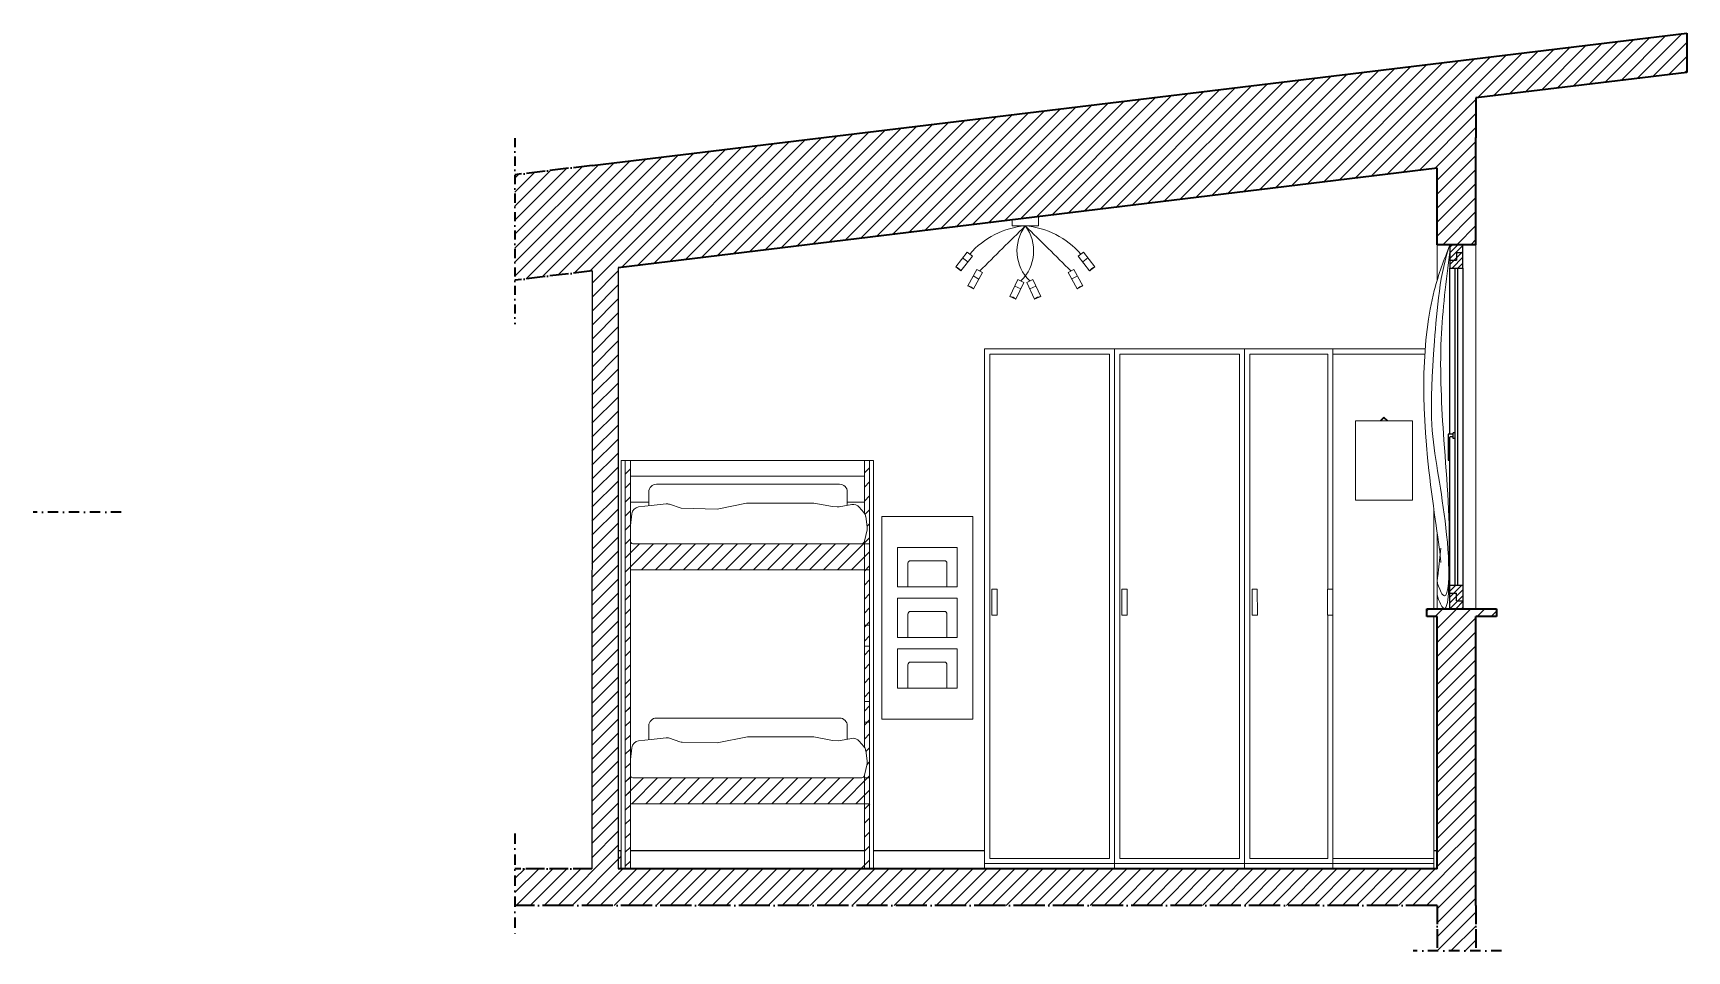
# Model space of a CAD drawing. Header units: millimetres. Extents: x 1104 to 6167, y 592 to 2113.
# Drawn here: x 2885 to 3521, y 968 to 1321 of the extents above; entities that cross this region are included whole.
import ezdxf

# ---------------------------------------------------------------- set-up
doc = ezdxf.new("R2010")
doc.units = ezdxf.units.MM
doc.linetypes.add('ACAD_ISO04W100', pattern=[30, 24, -3, 0, -3])
doc.linetypes.add('DASHDOT', pattern=[1, 0.5, -0.25, 0, -0.25])
for name, color, linetype, lineweight in [('A-FLOR-LEVL', 3, 'Continuous', 35), ('A-FURN', 2, 'Continuous', 18), ('A-GLAZ-FULL', 4, 'Continuous', 25), ('A-WALL-FULL-EXTR', 3, 'Continuous', 35), ('A-WALL-FULL-INTR', 1, 'Continuous', 25)]:
    doc.layers.add(name, color=color, linetype=linetype, lineweight=lineweight)
doc.layers.add('A-SECT-D-MCUC', color=12, linetype='Continuous')
doc.layers.add('BATTISCOPA', color=10, linetype='Continuous')

msp = doc.modelspace()

# ---------------------------------------------------------------- hatches: boundary and pattern name
at = {"layer": 'A-SECT-D-MCUC'}
h = msp.add_hatch(dxfattribs=at)
h.set_pattern_fill('ANSI31', color=256, scale=0.5)
h.paths.add_polyline_path([(3434.93, 1108.57), (3429.93, 1108.57), (3429.93, 1105.57), (3432.43, 1105.57), (3432.43, 1102.57), (3434.93, 1102.57)])
h.paths.add_polyline_path([(3434.93, 1102.57), (3432.43, 1102.57), (3432.43, 1105.57), (3429.93, 1105.57), (3429.93, 1099.57), (3434.93, 1099.57)])
h.paths.add_polyline_path([(3432.43, 1236.57), (3434.93, 1236.57), (3434.93, 1239.57), (3429.93, 1239.57), (3429.93, 1233.57), (3432.43, 1233.57)])
h.paths.add_polyline_path([(3434.93, 1236.57), (3432.43, 1236.57), (3432.43, 1233.57), (3429.93, 1233.57), (3429.93, 1230.57), (3434.93, 1230.57)])
h = msp.add_hatch(dxfattribs=at)
h.set_pattern_fill('ANSI31', color=256, scale=1.2)
h.paths.add_polyline_path([(3206.66, 1156.55), (3204.66, 1156.55), (3204.66, 1136.34, -0.116537), (3205.17, 1135.06), (3205.76, 1131.05, -0.095631), (3205.71, 1129.92), (3204.66, 1125.51), (3204.66, 1124.56), (3206.66, 1124.56)])
h.paths.add_polyline_path([(3204.66, 1125.56, -0.414214), (3203.66, 1124.56), (3115.66, 1124.56, -0.414214), (3114.66, 1125.56), (3114.66, 1114.56), (3204.66, 1114.56)])
h.paths.add_polyline_path([(3206.66, 1124.56), (3204.66, 1124.56), (3204.66, 1114.56), (3206.66, 1114.56)])
h.paths.add_polyline_path([(3114.66, 1156.55), (3112.66, 1156.55), (3112.66, 999.57), (3114.66, 999.57)])
h.paths.add_polyline_path([(3206.66, 1093.23), (3204.66, 1093.23), (3204.66, 1085.23), (3206.66, 1085.23)])
h.paths.add_polyline_path([(3206.66, 1114.56), (3204.66, 1114.56), (3204.66, 1093.23), (3206.66, 1093.23)])
h.paths.add_polyline_path([(3206.66, 1085.23), (3204.66, 1085.23), (3204.66, 1063.93), (3206.66, 1063.93)])
h.paths.add_polyline_path([(3206.66, 1063.93), (3204.66, 1063.93), (3204.66, 1055.93), (3206.66, 1055.93)])
h.paths.add_polyline_path([(3206.66, 1055.93), (3204.66, 1055.93), (3204.66, 1046.37, -0.116537), (3205.17, 1045.08), (3205.76, 1041.07, -0.095631), (3205.71, 1039.94), (3204.66, 1035.54), (3204.66, 1034.54), (3206.66, 1034.54)])
h.paths.add_polyline_path([(3206.66, 1034.54), (3204.66, 1034.54), (3204.66, 1024.57), (3206.66, 1024.57)])
h.paths.add_polyline_path([(3206.66, 1024.57), (3204.66, 1024.57), (3204.66, 999.56), (3206.66, 999.56)])
h.paths.add_polyline_path([(3204.66, 1034.54), (3204.66, 1035.54, -0.414214), (3203.66, 1034.54), (3115.66, 1034.54, -0.414214), (3114.66, 1035.54), (3114.66, 1024.57), (3204.66, 1024.57)])

# ---------------------------------------------------------------- linework, layer by layer
at = {"layer": 'A-FLOR-LEVL'}
for p, q in [((3439.9, 1239.57), (3425.03, 1239.57)), ((3421.03, 1099.57), (3447.9, 1099.57)), ((3421.03, 1096.57), (3421.03, 1099.57)), ((3425.03, 1096.57), (3421.03, 1096.57)), ((3447.9, 1096.57), (3439.9, 1096.57)), ((3447.9, 1099.57), (3447.9, 1096.57)), ((3425.03, 999.53), (3109.96, 999.57))]:
    msp.add_line(p, q, dxfattribs=at)
at = {"layer": 'A-FLOR-LEVL', "linetype": 'ACAD_ISO04W100', "ltscale": 0.3}
for p, q in [((3099.81, 999.57), (3070.19, 999.57)), ((3425.03, 985.46), (3425.03, 967.96)), ((3439.9, 985.46), (3439.9, 967.96))]:
    msp.add_line(p, q, dxfattribs=at)
at = {"layer": 'A-FLOR-LEVL', "linetype": 'ACAD_ISO04W100', "ltscale": 0.5}
msp.add_line((3425.03, 985.46), (3070.19, 985.46), dxfattribs=at)
at = {"layer": 'A-FURN'}
for p, q in [((3261.55, 1246.82), (3261.55, 1249.15)), ((3271.61, 1246.82), (3271.61, 1250.37)), ((3261.55, 1246.82), (3271.61, 1246.82)), ((3242.48, 1234.53), (3244.5, 1232.97)), ((3290.68, 1234.53), (3288.66, 1232.97)), ((3425.03, 1225.92), (3425.03, 1239.57)), ((3439.9, 1099.57), (3439.9, 1239.57)), ((3246.53, 1227.62), (3248.76, 1226.38)), ((3262.53, 1223.65), (3264.84, 1222.56)), ((3270.63, 1223.65), (3268.32, 1222.56)), ((3286.63, 1227.62), (3284.4, 1226.38)), ((3250.93, 1199.53), (3420.4, 1199.53)), ((3250.93, 1199.53), (3250.93, 999.55)), ((3252.93, 1197.53), (3252.93, 1003.53)), ((3252.93, 1197.53), (3298.93, 1197.53)), ((3298.93, 1003.53), (3298.93, 1197.53)), ((3300.93, 999.54), (3300.93, 1199.53)), ((3302.93, 1003.53), (3302.93, 1197.53)), ((3302.93, 1197.53), (3348.93, 1197.53)), ((3348.93, 1197.53), (3348.93, 1003.53)), ((3350.93, 1199.53), (3350.93, 999.54)), ((3352.93, 1197.53), (3352.93, 1003.53)), ((3352.93, 1197.53), (3382.93, 1197.53)), ((3382.93, 1197.53), (3382.93, 1107.03)), ((3384.93, 1199.53), (3384.93, 999.53)), ((3384.93, 1197.53), (3420.26, 1197.53)), ((3404.56, 1173.3), (3403.06, 1171.8)), ((3404.56, 1173.01), (3403.34, 1171.8)), ((3404.56, 1173.3), (3406.06, 1171.8)), ((3404.56, 1173.01), (3405.77, 1171.8)), ((3111.16, 999.56), (3111.16, 1156.55)), ((3111.16, 1156.55), (3112.66, 1156.55)), ((3111.16, 1156.55), (3114.66, 1156.55)), ((3111.16, 999.56), (3111.16, 1156.55)), ((3112.66, 1156.55), (3112.66, 999.55)), ((3112.66, 1156.55), (3112.66, 999.55)), ((3114.66, 1156.55), (3114.66, 999.56)), ((3114.66, 1156.55), (3204.66, 1156.55)), ((3208.16, 1156.55), (3204.66, 1156.55)), ((3204.66, 1156.55), (3204.66, 1136.36)), ((3204.66, 1136.36), (3204.66, 1156.55)), ((3206.66, 1156.55), (3206.66, 999.56)), ((3208.16, 999.56), (3208.16, 1156.55)), ((3114.66, 1150.56), (3204.66, 1150.56)), ((3124.71, 1147.46), (3195.11, 1147.46)), ((3114.66, 1140.56), (3121.71, 1140.56)), ((3117.82, 1138.72), (3122.69, 1139.29)), ((3121.71, 1139.18), (3121.71, 1144.46)), ((3122.69, 1139.29), (3128.41, 1139.89)), ((3129.69, 1139.75), (3134.13, 1138.24)), ((3185.2, 1140.23), (3192.41, 1138.87)), ((3192.41, 1138.87), (3194.21, 1138.72)), ((3195.02, 1138.76), (3199.87, 1139.66)), ((3198.11, 1144.46), (3198.11, 1139.33)), ((3198.11, 1140.56), (3204.66, 1140.56)), ((3114.66, 1131.6), (3115.19, 1136.1)), ((3202.71, 1138.65), (3204.48, 1136.56)), ((3204.66, 1136.46), (3204.66, 1136.36)), ((3205.17, 1135.06), (3205.76, 1131.05)), ((3211.43, 1135.08), (3211.43, 1057.08)), ((3246.43, 1135.08), (3211.43, 1135.08)), ((3246.43, 1057.08), (3246.43, 1135.08)), ((3423.69, 1138.32), (3423.69, 1099.57)), ((3205.71, 1129.92), (3204.66, 1125.51)), ((3425.03, 1099.57), (3425.03, 1128.77)), ((3115.66, 1124.56), (3203.66, 1124.56)), ((3204.66, 1125.56), (3204.66, 1046.39)), ((3204.66, 1046.39), (3204.66, 1125.56)), ((3217.43, 1108.03), (3217.43, 1123.14)), ((3217.43, 1123.14), (3240.43, 1123.14)), ((3240.43, 1123.14), (3240.43, 1119.79)), ((3240.43, 1108.03), (3240.43, 1119.79)), ((3425.34, 1112.03), (3426.4, 1122.87)), ((3114.66, 1114.56, -35), (3206.8, 1114.56, -35)), ((3221.43, 1108.03), (3221.43, 1117.03)), ((3222.43, 1118.03), (3235.43, 1118.03)), ((3236.43, 1108.03), (3236.43, 1117.03)), ((3228.93, 1108.03), (3217.43, 1108.03)), ((3217.43, 1108.03), (3221.43, 1108.03)), ((3228.93, 1108.03), (3240.43, 1108.03)), ((3217.43, 1088.53), (3217.43, 1103.64)), ((3217.43, 1103.64), (3240.43, 1103.64)), ((3240.43, 1103.64), (3240.43, 1100.29)), ((3253.76, 1097.03), (3253.76, 1107.03)), ((3253.76, 1107.03), (3255.76, 1107.03)), ((3255.76, 1107.03), (3255.81, 1097.03)), ((3303.76, 1097.03), (3303.76, 1107.03)), ((3303.76, 1107.03), (3305.76, 1107.03)), ((3305.76, 1107.03), (3305.81, 1097.03)), ((3353.84, 1097.03), (3353.84, 1107.03)), ((3353.84, 1107.03), (3355.84, 1107.03)), ((3355.84, 1107.03), (3355.89, 1097.03)), ((3382.88, 1097.03), (3382.88, 1107.03)), ((3382.88, 1107.03), (3384.93, 1107.03)), ((3384.93, 1107.03), (3384.93, 1097.03)), ((3221.43, 1088.53), (3221.43, 1097.53)), ((3222.43, 1098.53), (3235.43, 1098.53)), ((3236.43, 1088.53), (3236.43, 1097.53)), ((3240.43, 1088.53), (3240.43, 1100.29)), ((3253.76, 1097.03), (3255.81, 1097.03)), ((3303.76, 1097.03), (3305.81, 1097.03)), ((3353.84, 1097.03), (3355.89, 1097.03)), ((3382.88, 1097.03), (3384.93, 1097.03)), ((3382.93, 1097.03), (3382.93, 1003.53)), ((3423.69, 1096.57), (3423.69, 999.53)), ((3112.66, 1093.34), (3112.66, 1085.25)), ((3114.66, 1085.25), (3114.66, 1093.34)), ((3204.66, 1093.23), (3206.66, 1093.23)), ((3228.93, 1088.53), (3217.43, 1088.53)), ((3228.93, 1088.53), (3240.43, 1088.53)), ((3112.66, 1085.13), (3112.66, 1085.25)), ((3204.66, 1085.23), (3206.66, 1085.23)), ((3217.43, 1069.03), (3217.43, 1084.14)), ((3217.43, 1084.14), (3240.43, 1084.14)), ((3240.43, 1084.14), (3240.43, 1080.79)), ((3221.43, 1069.03), (3221.43, 1078.03)), ((3222.43, 1079.03), (3235.43, 1079.03)), ((3236.43, 1069.03), (3236.43, 1078.03)), ((3240.43, 1069.03), (3240.43, 1080.79)), ((3228.93, 1069.03), (3217.43, 1069.03)), ((3228.93, 1069.03), (3240.43, 1069.03)), ((3112.66, 1055.96), (3112.66, 1063.93)), ((3114.66, 1063.93), (3114.66, 1055.96)), ((3204.66, 1063.93), (3206.66, 1063.93)), ((3124.71, 1057.52), (3195.11, 1057.52)), ((3211.43, 1057.08), (3246.43, 1057.08)), ((3114.66, 1055.58), (3114.66, 1055.93)), ((3121.71, 1049.2), (3121.71, 1054.52)), ((3122.69, 1049.31), (3128.41, 1049.92)), ((3185.2, 1050.25), (3192.41, 1048.89)), ((3198.11, 1054.52), (3198.11, 1049.36)), ((3204.66, 1055.93), (3206.66, 1055.93)), ((3114.66, 1041.62), (3115.19, 1046.12)), ((3117.82, 1048.75), (3122.69, 1049.31)), ((3192.41, 1048.89), (3194.62, 1048.71)), ((3194.62, 1048.71), (3199.87, 1049.68)), ((3202.71, 1048.68), (3204.48, 1046.59)), ((3204.66, 1046.52), (3204.66, 1046.39)), ((3205.17, 1045.08), (3205.76, 1041.07)), ((3205.71, 1039.94), (3204.66, 1035.54)), ((3203.66, 1034.54), (3115.66, 1034.54)), ((3204.66, 1035.54), (3204.66, 999.56)), ((3204.66, 999.56), (3204.66, 1035.54)), ((3114.66, 1024.57), (3206.66, 1024.57)), ((3423.69, 1001.53), (3250.93, 1001.53)), ((3298.93, 1003.53), (3252.93, 1003.53)), ((3348.93, 1003.53), (3302.93, 1003.53)), ((3348.93, 999.54), (3348.93, 999.54)), ((3382.93, 1003.53), (3352.93, 1003.53)), ((3382.93, 999.53), (3382.93, 999.53)), ((3423.69, 1003.53), (3384.93, 1003.53))]:
    msp.add_line(p, q, dxfattribs=at)
for points in [[(3244.2, 1236.75), (3246.22, 1235.18), (3241.82, 1229.51), (3239.8, 1231.08)], [(3288.96, 1236.75), (3286.94, 1235.18), (3291.34, 1229.51), (3293.36, 1231.08)], [(3247.89, 1230.08), (3250.13, 1228.84), (3246.64, 1222.56), (3244.41, 1223.8)], [(3285.27, 1230.08), (3283.03, 1228.84), (3286.52, 1222.56), (3288.75, 1223.8)], [(3263.72, 1226.19), (3266.04, 1225.1), (3262.98, 1218.61), (3260.67, 1219.7)], [(3269.44, 1226.19), (3267.12, 1225.1), (3270.18, 1218.61), (3272.5, 1219.7)], [(3393.62, 1171.8), (3415.5, 1171.8), (3415.5, 1141.28), (3393.62, 1141.28)]]:
    msp.add_lwpolyline(points, close=True, dxfattribs=at)
for points in [[(3134.13, 1138.24), (3148.05, 1137.91), (3159.37, 1140.17, -0.049372), (3159.95, 1140.23), (3175.91, 1140.23), (3185.2, 1140.23)], [(3129.69, 1049.77), (3133.7, 1048.41, 0.075837), (3134.59, 1048.26), (3148.05, 1047.93), (3159.66, 1050.25), (3175.91, 1050.25), (3185.2, 1050.25)]]:
    msp.add_lwpolyline(points, format="xyb", dxfattribs=at)
for points in [[(3204.66, 1124.56), (3206.66, 1124.56)], [(3204.66, 1034.54), (3206.66, 1034.54)]]:
    msp.add_lwpolyline(points, dxfattribs=at)
for centre, radius, start, end in [((3269.24, 1215.11), 31.82, 94.79485, 139.04498), ((64461.42, -60709.58), 87082.74, 134.6456903, 134.6619425), ((3279.44, 1237.2), 16.06, 143.18785, 225.9976), ((3253.73, 1237.2), 16.06, 314.0024, 36.81215), ((3263.92, 1215.11), 31.82, 40.95502, 85.20515), ((-57928.25, -60709.58), 87082.74, 45.3380575, 45.3543097), ((3238.53, 1227.36), 3.93, 33.20794, 71.18554), ((3294.63, 1227.36), 3.93, 108.81446, 146.79206), ((3243.72, 1219.93), 3.93, 41.98069, 79.95829), ((3289.44, 1219.93), 3.93, 100.04171, 138.01931), ((3260.24, 1215.79), 3.93, 45.8057, 83.7833), ((3272.92, 1215.79), 3.93, 96.2167, 134.1943), ((3124.71, 1144.46), 3, 90, 180), ((3195.11, 1144.46), 3, 0, 90), ((3128.72, 1136.91), 3, 71.27593, 95.99678), ((3200.42, 1136.71), 3, 40.37359, 100.53305), ((3118.17, 1135.74), 3, 96.6678, 173.20305), ((3194.47, 1141.71), 3, 265.13162, 280.53305), ((3202.2, 1134.62), 3, 8.40482, 40.37359), ((3202.79, 1130.61), 3, 346.55426, 8.40482), ((3115.66, 1125.56), 1, 180, 270), ((3203.66, 1125.56), 1, 270, 0), ((3222.43, 1117.03), 1, 90, 180), ((3235.43, 1117.03), 1, 0, 90), ((3222.43, 1097.53), 1, 90, 180), ((3235.43, 1097.53), 1, 0, 90), ((3222.43, 1078.03), 1, 90, 180), ((3235.43, 1078.03), 1, 0, 90), ((3124.71, 1054.52), 3, 90, 180), ((3195.11, 1054.52), 3, 0, 90), ((3128.72, 1046.93), 3, 71.27593, 95.99678), ((3118.17, 1045.77), 3, 96.6678, 173.20305), ((3200.42, 1046.73), 3, 40.37359, 100.53305), ((3202.2, 1044.64), 3, 8.40482, 40.37359), ((3202.79, 1040.64), 3, 346.55426, 8.40482), ((3115.66, 1035.54), 1, 180, 270), ((3203.66, 1035.54), 1, 270, 0)]:
    msp.add_arc(centre, radius, start, end, dxfattribs=at)
at = {"layer": 'A-FURN', "transparency": 33554687}
for points, knots in [([(3429.93, 1239.57), (3427.74, 1233.93), (3419.09, 1211.54), (3418.83, 1165.34), (3426.17, 1122.41), (3426.39, 1117.44), (3426.4, 1117.31)], [0, 0, 0, 0, 21.298238, 84.428449, 119.736171, 120.678585, 120.678585, 120.678585, 120.678585]), ([(3429.93, 1239.57), (3426.15, 1229.54), (3421.66, 1177.21), (3423.38, 1162.19), (3429.19, 1129.08), (3429.63, 1114.05)], [0, 0, 0, 0, 23.088882, 78.717429, 124.142219, 124.142219, 124.142219, 124.142219]), ([(3429.93, 1236.88), (3428.5, 1225.72), (3425.41, 1201.65), (3427.53, 1161.59), (3430.23, 1132.96), (3429.38, 1117.24)], [0, 0, 0, 0, 33.679408, 72.679106, 119.921832, 119.921832, 119.921832, 119.921832]), ([(3425.34, 1112.03), (3425.23, 1111.81), (3424.74, 1110.41), (3425.63, 1107.75), (3428.74, 1101.4), (3429.82, 1109.33), (3429.38, 1117.24)], [6.420227, 6.420227, 6.420227, 6.420227, 7.269335, 11.600264, 14.062778, 25.563199, 25.563199, 25.563199, 25.563199]), ([(3425.03, 1105.8), (3424.98, 1104.68), (3425.73, 1102.54), (3428.74, 1096.57), (3429.82, 1104.33), (3429.38, 1117.24)], [7.88536, 7.88536, 7.88536, 7.88536, 11.600264, 14.062778, 25.563199, 25.563199, 25.563199, 25.563199])]:
    msp.add_open_spline(points, degree=3, knots=knots, dxfattribs=at)
at = {"layer": 'A-GLAZ-FULL', "transparency": 33554687}
for p, q in [((3429.93, 1239.57), (3429.93, 1230.57)), ((3432.43, 1236.57), (3432.43, 1233.57)), ((3432.43, 1236.57), (3434.93, 1236.57)), ((3434.93, 1230.57), (3434.93, 1239.57)), ((3429.93, 1233.57), (3432.42, 1233.57)), ((3429.93, 1230.57), (3434.93, 1230.57)), ((3431.93, 1108.57), (3431.93, 1230.57)), ((3432.93, 1108.57), (3432.93, 1230.57)), ((3429.93, 1108.57), (3434.93, 1108.57)), ((3429.93, 1099.57), (3429.93, 1108.57)), ((3434.93, 1108.57), (3434.93, 1099.57)), ((3429.93, 1105.57), (3432.42, 1105.57)), ((3432.43, 1102.57), (3432.43, 1105.57)), ((3432.43, 1102.57), (3434.93, 1102.57))]:
    msp.add_line(p, q, dxfattribs=at)
at = {"layer": 'A-GLAZ-FULL'}
for p, q in [((3429.93, 1166.71), (3429.93, 1230.57)), ((3434.93, 1230.57), (3434.93, 1108.57)), ((3429.19, 1166.51), (3429.19, 1156.91)), ((3431.19, 1166.71), (3429.39, 1166.71)), ((3429.93, 1156.91), (3429.93, 1165.51)), ((3431.19, 1165.71), (3430.13, 1165.71)), ((3431.19, 1165), (3431.19, 1167.21)), ((3431.93, 1167.21), (3431.19, 1167.21)), ((3431.93, 1165), (3431.19, 1165)), ((3429.39, 1156.71), (3429.73, 1156.71)), ((3429.93, 1111.11), (3429.93, 1156.9)), ((3429.93, 1108.57), (3429.93, 1111.11))]:
    msp.add_line(p, q, dxfattribs=at)
for centre, start, end in [((3429.39, 1166.51), 90, 180), ((3430.13, 1165.51), 90, 180), ((3429.39, 1156.91), 180, 270), ((3429.73, 1156.91), 270, 0)]:
    msp.add_arc(centre, 0.2, start, end, dxfattribs=at)
at = {"layer": 'A-SECT-D-MCUC', "linetype": 'Continuous'}
for p, q in [((3471.24, 1299.82), (3488.45, 1317.03)), ((3477.38, 1300.56), (3494.58, 1317.77)), ((3483.51, 1301.3), (3500.71, 1318.51)), ((3489.64, 1302.05), (3506.84, 1319.25)), ((3495.77, 1302.79), (3512.97, 1319.99)), ((3501.9, 1303.53), (3519.1, 1320.73)), ((3508.03, 1304.28), (3521.1, 1317.35)), ((3393.5, 1265.18), (3439.42, 1311.1)), ((3399.64, 1265.93), (3445.55, 1311.84)), ((3405.77, 1266.67), (3451.68, 1312.58)), ((3440.59, 1296.1), (3457.81, 1313.32)), ((3446.72, 1296.85), (3463.94, 1314.06)), ((3452.85, 1297.59), (3470.06, 1314.8)), ((3458.98, 1298.33), (3476.19, 1315.54)), ((3465.11, 1299.08), (3482.32, 1316.28)), ((3514.16, 1305.02), (3521.1, 1311.96)), ((3338.3, 1258.48), (3384.26, 1304.43)), ((3344.44, 1259.22), (3390.39, 1305.17)), ((3350.57, 1259.97), (3396.52, 1305.91)), ((3356.7, 1260.71), (3402.65, 1306.65)), ((3362.84, 1261.46), (3408.78, 1307.4)), ((3368.97, 1262.2), (3414.9, 1308.14)), ((3375.1, 1262.95), (3421.03, 1308.88)), ((3381.24, 1263.69), (3427.16, 1309.62)), ((3387.37, 1264.44), (3433.29, 1310.36)), ((3520.3, 1305.76), (3521.1, 1306.57)), ((3289.24, 1252.52), (3335.23, 1298.51)), ((3295.37, 1253.26), (3341.36, 1299.25)), ((3301.5, 1254.01), (3347.49, 1299.99)), ((3307.64, 1254.75), (3353.62, 1300.73)), ((3313.77, 1255.5), (3359.74, 1301.47)), ((3319.9, 1256.24), (3365.87, 1302.21)), ((3326.04, 1256.99), (3372, 1302.95)), ((3332.17, 1257.73), (3378.13, 1303.69)), ((3234.04, 1245.81), (3280.07, 1291.84)), ((3240.17, 1246.55), (3286.2, 1292.58)), ((3246.3, 1247.3), (3292.33, 1293.32)), ((3252.44, 1248.04), (3298.46, 1294.06)), ((3258.57, 1248.79), (3304.58, 1294.8)), ((3264.7, 1249.54), (3310.71, 1295.54)), ((3270.84, 1250.28), (3316.84, 1296.28)), ((3276.97, 1251.03), (3322.97, 1297.03)), ((3283.1, 1251.77), (3329.1, 1297.77)), ((3411.9, 1267.42), (3439.9, 1295.42)), ((3184.97, 1239.85), (3231.04, 1285.91)), ((3191.11, 1240.59), (3237.17, 1286.66)), ((3197.24, 1241.34), (3243.3, 1287.4)), ((3203.37, 1242.08), (3249.42, 1288.14)), ((3209.51, 1242.83), (3255.55, 1288.88)), ((3215.64, 1243.57), (3261.68, 1289.62)), ((3221.77, 1244.32), (3267.81, 1290.36)), ((3227.91, 1245.06), (3273.94, 1291.1)), ((3418.04, 1268.16), (3439.9, 1290.03)), ((3129.77, 1233.14), (3175.88, 1279.25)), ((3135.91, 1233.89), (3182.01, 1279.99)), ((3142.04, 1234.63), (3188.14, 1280.73)), ((3148.17, 1235.38), (3194.26, 1281.47)), ((3154.31, 1236.12), (3200.39, 1282.21)), ((3160.44, 1236.87), (3206.52, 1282.95)), ((3166.57, 1237.61), (3212.65, 1283.69)), ((3172.71, 1238.36), (3218.78, 1284.43)), ((3178.84, 1239.1), (3224.91, 1285.17)), ((3424.17, 1268.91), (3439.9, 1284.64)), ((3425.03, 1264.38), (3439.9, 1279.25)), ((3074.57, 1226.44), (3120.72, 1272.58)), ((3080.71, 1227.18), (3126.85, 1273.32)), ((3086.84, 1227.93), (3132.98, 1274.06)), ((3092.97, 1228.67), (3139.1, 1274.8)), ((3099.11, 1229.42), (3145.23, 1275.54)), ((3099.9, 1224.82), (3151.36, 1276.28)), ((3111.37, 1230.91), (3157.49, 1277.03)), ((3117.51, 1231.65), (3163.62, 1277.77)), ((3123.64, 1232.4), (3169.75, 1278.51)), ((3425.03, 1259), (3439.9, 1273.86)), ((3070.19, 1227.45), (3114.59, 1271.84)), ((3070.19, 1232.83), (3108.46, 1271.1)), ((3070.19, 1238.22), (3102.33, 1270.36)), ((3070.19, 1243.61), (3096.2, 1269.62)), ((3070.19, 1249), (3090.07, 1268.87)), ((3070.19, 1254.39), (3083.93, 1268.13)), ((3070.19, 1259.77), (3077.8, 1267.38)), ((3070.19, 1265.16), (3071.67, 1266.63)), ((3425.03, 1253.61), (3439.9, 1268.48)), ((3425.03, 1248.22), (3439.9, 1263.09)), ((3425.03, 1242.83), (3439.9, 1257.7)), ((3427.16, 1239.57), (3439.9, 1252.31)), ((3432.55, 1239.57), (3439.9, 1246.92)), ((3437.94, 1239.57), (3439.9, 1241.54)), ((3099.9, 1219.43), (3109.96, 1229.49)), ((3099.9, 1214.04), (3109.96, 1224.1)), ((3099.89, 1208.65), (3109.96, 1218.71)), ((3099.89, 1203.26), (3109.96, 1213.32)), ((3099.89, 1197.87), (3109.96, 1207.94)), ((3099.89, 1192.48), (3109.96, 1202.55)), ((3099.89, 1187.09), (3109.96, 1197.16)), ((3099.88, 1181.7), (3109.96, 1191.77)), ((3099.88, 1176.31), (3109.96, 1186.38)), ((3099.88, 1170.92), (3109.96, 1181)), ((3099.88, 1165.53), (3109.96, 1175.61)), ((3099.87, 1160.14), (3109.96, 1170.22)), ((3099.87, 1154.75), (3109.96, 1164.83)), ((3099.87, 1149.36), (3109.96, 1159.44)), ((3099.87, 1143.97), (3109.96, 1154.06)), ((3112.66, 1151.37), (3114.66, 1153.37)), ((3099.87, 1138.58), (3109.96, 1148.67)), ((3112.66, 1145.98), (3114.66, 1147.98)), ((3099.86, 1133.19), (3109.96, 1143.28)), ((3112.66, 1140.59), (3114.66, 1142.59)), ((3099.86, 1127.8), (3109.96, 1137.89)), ((3099.86, 1122.41), (3109.96, 1132.5)), ((3112.66, 1135.2), (3114.66, 1137.2)), ((3099.86, 1117.02), (3109.96, 1127.11)), ((3112.66, 1129.82), (3114.66, 1131.82)), ((3112.66, 1124.43), (3114.66, 1126.43)), ((3099.85, 1111.63), (3109.96, 1121.73)), ((3112.66, 1119.04), (3114.66, 1121.04)), ((3099.85, 1106.24), (3109.96, 1116.34)), ((3112.66, 1113.65), (3114.66, 1115.65)), ((3099.85, 1100.85), (3109.96, 1110.95)), ((3112.66, 1108.26), (3114.66, 1110.26)), ((3099.85, 1095.45), (3109.96, 1105.56)), ((3112.66, 1102.88), (3114.66, 1104.88)), ((3099.84, 1084.67), (3109.96, 1094.79)), ((3099.85, 1090.06), (3109.96, 1100.17)), ((3112.66, 1097.49), (3114.66, 1099.49)), ((3421.03, 1098.74), (3421.87, 1099.57)), ((3424.25, 1096.57), (3427.25, 1099.57)), ((3425.03, 1091.96), (3432.64, 1099.57)), ((3425.03, 1086.57), (3438.03, 1099.57)), ((3425.03, 1081.19), (3439.9, 1096.06)), ((3440.42, 1096.57), (3443.42, 1099.57)), ((3445.81, 1096.57), (3447.9, 1098.67)), ((3099.84, 1079.28), (3109.96, 1089.4)), ((3112.66, 1092.1), (3114.66, 1094.1)), ((3112.66, 1086.71), (3114.66, 1088.71)), ((3425.03, 1075.8), (3439.9, 1090.67)), ((3099.84, 1073.89), (3109.96, 1084.01)), ((3112.66, 1081.32), (3114.66, 1083.32)), ((3425.03, 1070.41), (3439.9, 1085.28)), ((3099.84, 1068.5), (3109.96, 1078.62)), ((3112.66, 1075.93), (3114.66, 1077.93)), ((3425.03, 1065.02), (3439.9, 1079.89)), ((3099.83, 1063.11), (3109.96, 1073.23)), ((3112.66, 1070.55), (3114.66, 1072.55)), ((3425.03, 1059.63), (3439.9, 1074.5)), ((3425.03, 1054.25), (3439.9, 1069.11)), ((3099.83, 1057.72), (3109.96, 1067.84)), ((3112.66, 1065.16), (3114.66, 1067.16)), ((3425.03, 1048.86), (3439.9, 1063.73)), ((3099.83, 1052.33), (3109.96, 1062.46)), ((3099.83, 1046.94), (3109.96, 1057.07)), ((3112.66, 1059.77), (3114.66, 1061.77)), ((3112.66, 1054.38), (3114.66, 1056.38)), ((3425.03, 1043.47), (3439.9, 1058.34)), ((3099.83, 1041.55), (3109.96, 1051.68)), ((3112.66, 1048.99), (3114.66, 1050.99)), ((3425.03, 1038.08), (3439.9, 1052.95)), ((3099.82, 1036.16), (3109.96, 1046.29)), ((3112.66, 1043.61), (3114.66, 1045.61)), ((3425.03, 1032.69), (3439.9, 1047.56)), ((3099.82, 1030.77), (3109.96, 1040.9)), ((3112.66, 1038.22), (3114.66, 1040.22)), ((3425.03, 1027.3), (3439.9, 1042.17)), ((3099.82, 1025.38), (3109.96, 1035.52)), ((3112.66, 1032.83), (3114.66, 1034.83)), ((3425.03, 1021.92), (3439.9, 1036.79)), ((3425.03, 1016.53), (3439.9, 1031.4)), ((3099.82, 1019.99), (3109.96, 1030.13)), ((3099.82, 1014.6), (3109.96, 1024.74)), ((3112.66, 1027.44), (3114.66, 1029.44)), ((3204.66, 1022.45), (3206.77, 1024.57)), ((3425.03, 1011.14), (3439.9, 1026.01)), ((3099.81, 1009.21), (3109.96, 1019.35)), ((3112.66, 1022.05), (3114.66, 1024.05)), ((3112.66, 1016.66), (3114.66, 1018.66)), ((3204.66, 1017.07), (3206.66, 1019.07)), ((3425.03, 1005.75), (3439.9, 1020.62)), ((3099.81, 1003.82), (3109.96, 1013.96)), ((3112.66, 1011.28), (3114.66, 1013.28)), ((3204.66, 1011.68), (3206.66, 1013.68)), ((3425.03, 1000.36), (3439.9, 1015.23)), ((3086.84, 985.46), (3109.96, 1008.58)), ((3112.66, 1005.89), (3114.66, 1007.89)), ((3204.66, 1006.29), (3206.66, 1008.29)), ((3415.52, 985.46), (3439.9, 1009.85)), ((3070.19, 995.75), (3074.01, 999.57)), ((3070.19, 990.37), (3079.4, 999.57)), ((3070.68, 985.46), (3084.79, 999.57)), ((3076.07, 985.46), (3090.17, 999.57)), ((3081.46, 985.46), (3095.56, 999.57)), ((3092.23, 985.46), (3111.16, 1004.39)), ((3097.62, 985.46), (3111.73, 999.57)), ((3103.01, 985.46), (3117.11, 999.57)), ((3108.4, 985.46), (3122.5, 999.57)), ((3112.66, 1000.5), (3114.66, 1002.5)), ((3113.78, 985.46), (3127.89, 999.57)), ((3119.17, 985.46), (3133.27, 999.57)), ((3124.56, 985.46), (3138.66, 999.57)), ((3129.95, 985.46), (3144.05, 999.56)), ((3135.34, 985.46), (3149.44, 999.56)), ((3140.73, 985.46), (3154.82, 999.56)), ((3146.11, 985.46), (3160.21, 999.56)), ((3151.5, 985.46), (3165.6, 999.56)), ((3156.89, 985.46), (3170.99, 999.56)), ((3162.28, 985.46), (3176.37, 999.56)), ((3167.67, 985.46), (3181.76, 999.56)), ((3173.05, 985.46), (3187.15, 999.56)), ((3178.44, 985.46), (3192.54, 999.56)), ((3183.83, 985.46), (3197.92, 999.56)), ((3189.22, 985.46), (3206.66, 1002.9)), ((3194.61, 985.46), (3208.7, 999.56)), ((3199.99, 985.46), (3214.09, 999.55)), ((3205.38, 985.46), (3219.47, 999.55)), ((3210.77, 985.46), (3224.86, 999.55)), ((3216.16, 985.46), (3230.25, 999.55)), ((3221.55, 985.46), (3235.64, 999.55)), ((3226.94, 985.46), (3241.02, 999.55)), ((3232.32, 985.46), (3246.41, 999.55)), ((3237.71, 985.46), (3251.8, 999.55)), ((3243.1, 985.46), (3257.19, 999.55)), ((3248.49, 985.46), (3262.57, 999.55)), ((3253.88, 985.46), (3267.96, 999.55)), ((3259.26, 985.46), (3273.35, 999.55)), ((3264.65, 985.46), (3278.74, 999.55)), ((3270.04, 985.46), (3284.12, 999.55)), ((3275.43, 985.46), (3289.51, 999.54)), ((3280.82, 985.46), (3294.9, 999.54)), ((3286.21, 985.46), (3300.28, 999.54)), ((3291.59, 985.46), (3305.67, 999.54)), ((3296.98, 985.46), (3311.06, 999.54)), ((3302.37, 985.46), (3316.45, 999.54)), ((3307.76, 985.46), (3321.83, 999.54)), ((3313.15, 985.46), (3327.22, 999.54)), ((3318.53, 985.46), (3332.61, 999.54)), ((3323.92, 985.46), (3338, 999.54)), ((3329.31, 985.46), (3343.38, 999.54)), ((3334.7, 985.46), (3348.77, 999.54)), ((3340.09, 985.46), (3354.16, 999.54)), ((3345.47, 985.46), (3359.55, 999.54)), ((3350.86, 985.46), (3364.93, 999.53)), ((3356.25, 985.46), (3370.32, 999.53)), ((3361.64, 985.46), (3375.71, 999.53)), ((3367.03, 985.46), (3381.1, 999.53)), ((3372.42, 985.46), (3386.48, 999.53)), ((3377.8, 985.46), (3391.87, 999.53)), ((3383.19, 985.46), (3397.26, 999.53)), ((3388.58, 985.46), (3402.65, 999.53)), ((3393.97, 985.46), (3408.03, 999.53)), ((3399.36, 985.46), (3413.42, 999.53)), ((3404.74, 985.46), (3418.81, 999.53)), ((3410.13, 985.46), (3424.2, 999.53)), ((3420.91, 985.46), (3439.9, 1004.46)), ((3425.03, 984.2), (3439.9, 999.07)), ((3425.03, 978.81), (3439.9, 993.68)), ((3425.03, 973.42), (3439.9, 988.29)), ((3425.03, 968.03), (3439.9, 982.9)), ((3430.34, 967.96), (3439.9, 977.52)), ((3435.73, 967.96), (3439.9, 972.13))]:
    msp.add_line(p, q, dxfattribs=at)
at = {"layer": 'A-WALL-FULL-EXTR'}
for p, q in [((3521.1, 1320.97), (3521.1, 1305.86)), ((3521.1, 1305.86), (3441.1, 1296.16)), ((3441.1, 1296.16), (3439.9, 1296.02)), ((3439.9, 1296.02), (3439.9, 1280.72)), ((3439.9, 1239.57), (3439.9, 1280.77)), ((3425.03, 1269.01), (3109.96, 1230.74)), ((3425.03, 1239.57), (3425.03, 1269.06)), ((3425.03, 999.57), (3425.03, 1096.57)), ((3439.9, 985.46), (3439.9, 1096.57))]:
    msp.add_line(p, q, dxfattribs=at)
at = {"layer": 'A-WALL-FULL-EXTR', "linetype": 'DASHDOT', "ltscale": 7}
msp.add_line((3070.19, 1280.54), (3070.19, 1209), dxfattribs=at)
at = {"layer": 'A-WALL-FULL-EXTR', "linetype": 'ACAD_ISO04W100', "ltscale": 0.3}
for p, q in [((3099.9, 1270.07), (3070.19, 1266.46)), ((3099.9, 1229.51), (3070.19, 1225.9))]:
    msp.add_line(p, q, dxfattribs=at)
at = {"layer": 'A-WALL-FULL-EXTR', "linetype": 'DASHDOT', "ltscale": 8}
for p, q in [((2918.8, 1136.73, 35), (2884.87, 1136.73, 35)), ((3070.19, 1013.18), (3070.19, 974.3)), ((3449.77, 967.96), (3415.84, 967.96))]:
    msp.add_line(p, q, dxfattribs=at)
at = {"layer": 'A-WALL-FULL-EXTR'}
msp.add_lwpolyline([(3099.9, 1270.07), (3521.1, 1320.97)], dxfattribs=at)
at = {"layer": 'A-WALL-FULL-INTR'}
for p, q in [((3099.9, 1229.51), (3099.81, 999.57)), ((3109.96, 1230.74), (3109.96, 999.57))]:
    msp.add_line(p, q, dxfattribs=at)
at = {"layer": 'BATTISCOPA'}
for p, q in [((3109.96, 1006.57), (3111.16, 1006.57)), ((3110.96, 1006.57), (3110.96, 999.57)), ((3114.66, 1006.57), (3204.66, 1006.57)), ((3208.16, 1006.57), (3250.99, 1006.57)), ((3423.69, 1006.57), (3425.03, 1006.57))]:
    msp.add_line(p, q, dxfattribs=at)

doc.saveas('drawing.dxf')
